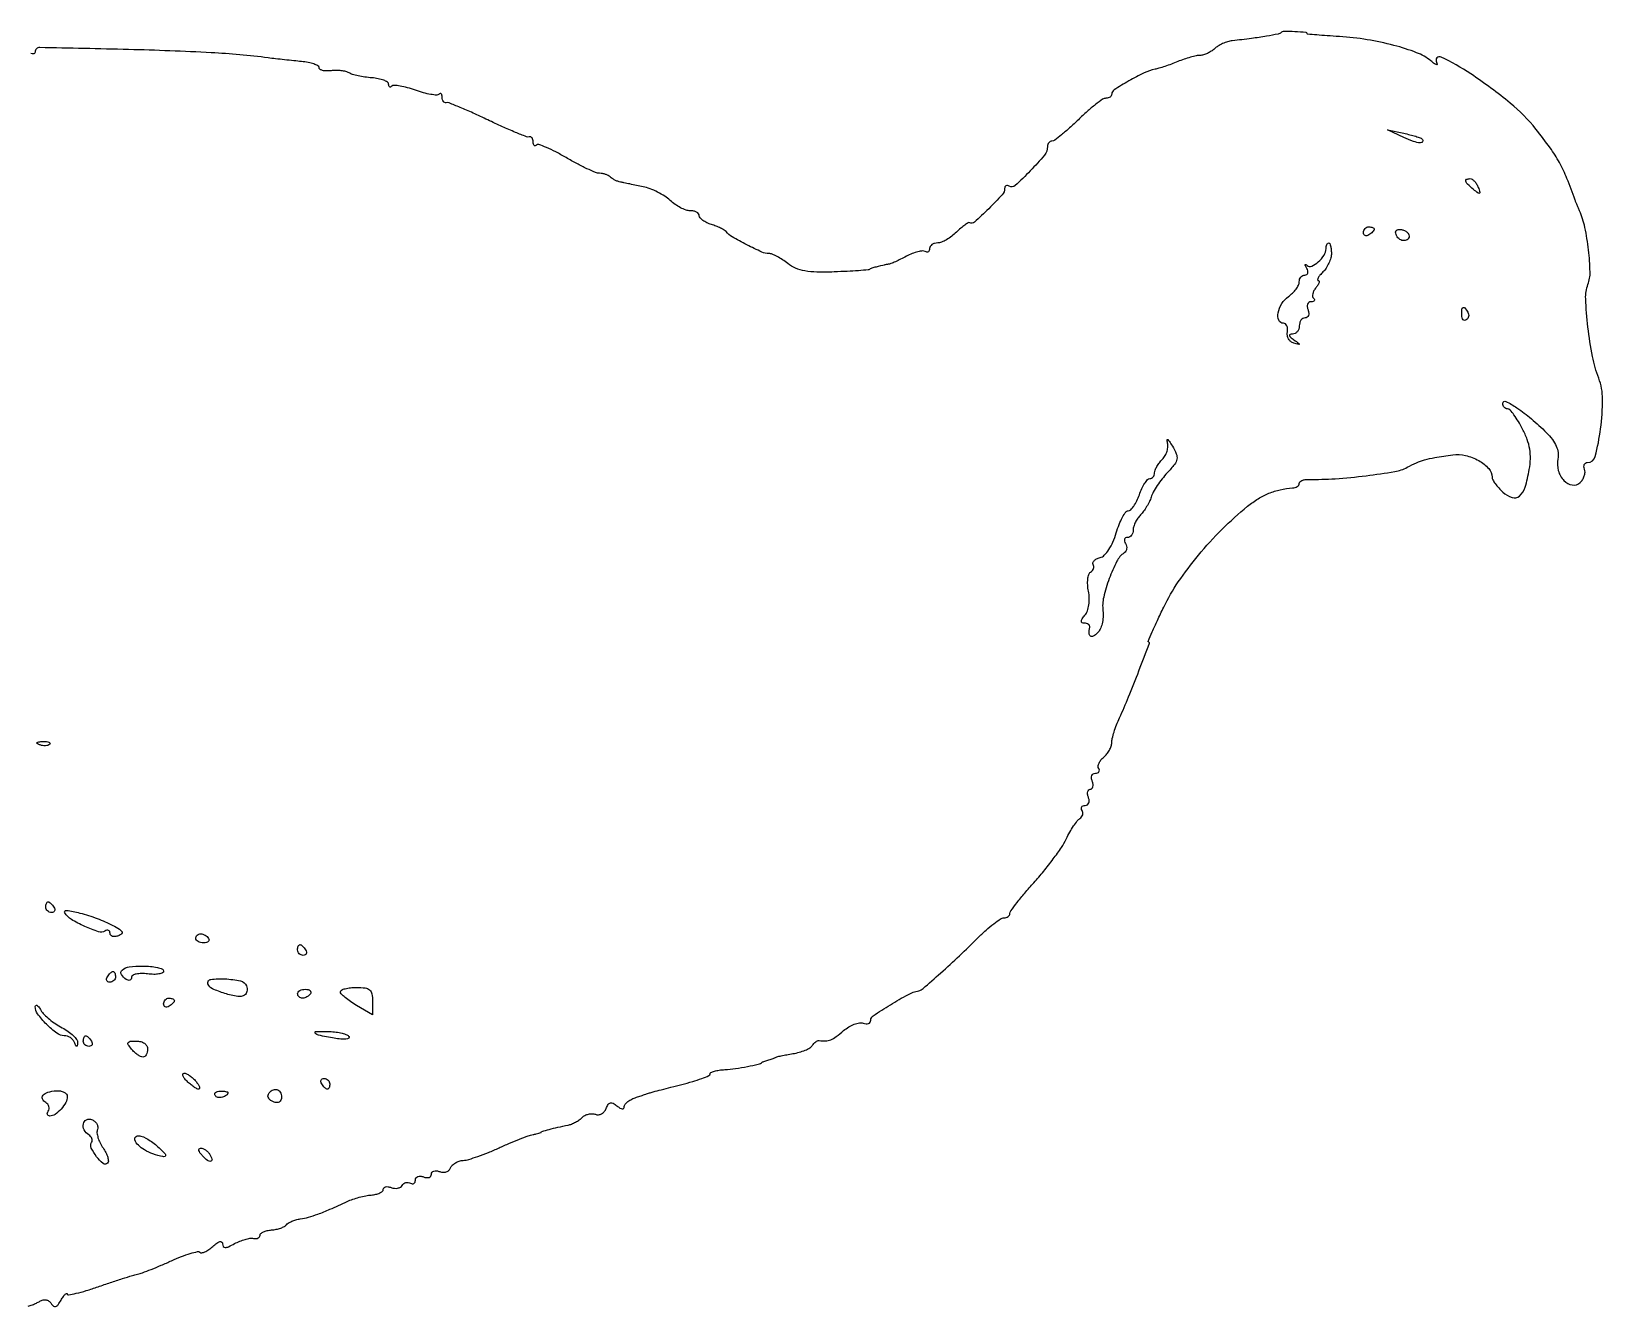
# Model space of a CAD drawing. Extents: x 0 to 588, y 0 to 360.
# Drawn here: x 294.3 to 587.6, y 122.4 to 360.5 of the extents above; entities that cross this region are included whole.
import ezdxf

# ---------------------------------------------------------------- set-up
doc = ezdxf.new("R2010")
doc.units = 0

msp = doc.modelspace()

# ---------------------------------------------------------------- linework, layer by layer
msp.add_lwpolyline([(293.696153, 122.494677, 0.018087), (294.484238, 122.762604, 0.018059), (295.254585, 123.088298, 0.029374), (295.879385, 123.425456, -0.079477), (296.481088, 123.676279, -0.108192), (297.067151, 123.688463, -0.113147), (297.585707, 123.456833, -0.093217), (297.994971, 123.008138, 0.084561), (298.419965, 122.525813, 0.256088), (298.836129, 122.450781, 0.15229), (299.28804, 122.777019, 0.029244), (299.852758, 123.630023, -0.016204), (300.272985, 124.302198, -0.042372), (300.628978, 124.746203, -0.129297), (300.854367, 124.885358, -0.490194), (300.969591, 124.803861, 0.452624), (301.212204, 124.608841, 0.012889), (302.68013, 124.904525, 0.017897), (304.542495, 125.400629, 0.010287), (306.75, 126.124103, -0.003127), (309.070725, 126.92166, -0.00363), (311.288781, 127.650571, -0.003237), (313.174032, 128.241554, -0.021553), (314.1267, 128.489079, 0.034572), (315.036186, 128.750822, 0.006437), (316.662243, 129.366983, 0.00687), (318.547442, 130.139309, 0.006225), (320.474033, 130.988171, -0.013656), (322.324416, 131.770833, -0.020725), (323.975863, 132.339076, -0.016348), (325.325347, 132.694114, -0.257998), (325.766181, 132.567152, 0.248909), (326.111891, 132.46116, 0.058563), (326.707715, 132.650313, 0.046887), (327.425789, 133.059644, 0.03095), (328.168848, 133.652806, -0.02535), (328.950368, 134.291116, -0.096417), (329.517265, 134.559348, -0.260099), (329.851033, 134.47084, -0.203403), (330, 134.119804, 0.141205), (330.138503, 133.63915, 0.264428), (330.484136, 133.453609, 0.102983), (331.126475, 133.603739, 0.017639), (332.25, 134.174621, -0.02884), (333.203207, 134.632409, -0.028522), (334.20625, 134.979387, -0.029754), (335.116612, 135.179639, -0.089545), (335.75, 135.165968, 0.063362), (336.228084, 135.130697, 0.095237), (336.632812, 135.230949, 0.123712), (336.90094, 135.447282, 0.162851), (337, 135.743359, -0.221726), (337.154111, 136.0738, -0.066805), (337.634507, 136.378072, -0.052762), (338.332906, 136.613989, -0.036303), (339.160023, 136.737101, 0.031649), (340.030151, 136.858358, 0.033771), (340.858845, 137.087042, 0.03593), (341.537093, 137.380704, 0.11424), (341.910023, 137.699905, -0.100806), (342.272977, 138.027663, -0.033818), (342.914194, 138.350115, -0.032049), (343.691113, 138.61993, -0.031576), (344.5, 138.789846, 0.032256), (346.040094, 139.115547, 0.020643), (347.779814, 139.680854, 0.014302), (350.027514, 140.589214, 0.004757), (353.267686, 142.044649, -0.025509), (354.298423, 142.457154, -0.016606), (355.524982, 142.831828, -0.016708), (356.749285, 143.118289, -0.030321), (357.767686, 143.257454, 0.037831), (358.622409, 143.387341, 0.054489), (359.344258, 143.63888, 0.069185), (359.839294, 143.96486, 0.215842), (360, 144.319793, -0.196974), (360.120151, 144.612952, -0.143771), (360.431218, 144.785837, -0.094921), (360.905708, 144.801222, -0.052435), (361.467975, 144.650663, 0.06786), (362.07409, 144.508172, 0.072801), (362.681312, 144.538534, 0.08122), (363.196646, 144.730973, 0.125083), (363.537073, 145.059986, -0.094647), (363.837438, 145.387421, -0.096804), (364.235069, 145.577909, -0.098908), (364.667904, 145.60242, -0.103611), (365.069098, 145.457295, 0.103085), (365.423882, 145.32854, 0.178898), (365.726548, 145.393483, 0.165964), (365.92949, 145.646275, 0.087099), (366, 146.047972, -0.148627), (366.120613, 146.444764, -0.152575), (366.440625, 146.70238, -0.116977), (366.926317, 146.771857, -0.069008), (367.5, 146.638374, 0.062927), (368.07401, 146.497466, 0.109632), (368.559375, 146.547812, 0.151303), (368.878421, 146.776585, 0.163532), (369, 147.138374, -0.168364), (369.12491, 147.498811, -0.150577), (369.451745, 147.724668, -0.107357), (369.949265, 147.770513, -0.061176), (370.537854, 147.623848, 0.081317), (371.162132, 147.494613, 0.091914), (371.767381, 147.580807, 0.1007), (372.25944, 147.866143, 0.120115), (372.563936, 148.306019, -0.106494), (372.888813, 148.803408, -0.060362), (373.45988, 149.246098, -0.056178), (374.174538, 149.570933, -0.05987), (374.928362, 149.719651, 0.053645), (375.948864, 149.907854, 0.011501), (377.664407, 150.46224, 0.01189), (379.631336, 151.20112, 0.011086), (381.607895, 152.049152, -0.006239), (383.56012, 152.909245, -0.007069), (385.453913, 153.684091, -0.006501), (387.079174, 154.298126, -0.038357), (387.955614, 154.54215, 0.008936), (388.547658, 154.67004, 0.014399), (389.046337, 154.802385, 0.008127), (389.448623, 154.928795, 0.323109), (389.5, 155, -0.338031), (389.603047, 155.135005, -0.002785), (390.969962, 155.500593, -0.008274), (392.586958, 155.894964, -0.005032), (394.510123, 156.310123, 0.045586), (395.169344, 156.50947, 0.028046), (395.903218, 156.855718, 0.027998), (396.596421, 157.283496, 0.044158), (397.131978, 157.731978, -0.076926), (397.659186, 158.117868, -0.061665), (398.319493, 158.362741, -0.062727), (399.006878, 158.436337, -0.087164), (399.613426, 158.318101, 0.118201), (400.18393, 158.242878, 0.100616), (400.764443, 158.42549, 0.092525), (401.265956, 158.83928, 0.082691), (401.608354, 159.421769, -0.048214), (401.984692, 160.176119, -0.196594), (402.392351, 160.469276, -0.189666), (402.89888, 160.398065, -0.044573), (403.616783, 159.903079, 0.034549), (404.185682, 159.49379, 0.113527), (404.620861, 159.345461, 0.247898), (404.887399, 159.45303, 0.17712), (405, 159.760924, -0.174188), (405.157236, 160.198569, -0.055877), (405.660937, 160.686337, -0.047959), (406.388856, 161.144578, -0.037874), (407.25, 161.498847, 0.000579), (408.148153, 161.792239, 0.000711), (408.985938, 162.068305, 0.000588), (409.689525, 162.302178, 0.005159), (410, 162.409358, -0.021871), (410.363232, 162.521317, -0.000659), (411.895312, 162.918951, -0.001306), (413.702165, 163.380328, -0.000902), (415.75, 163.893621, 0.010964), (417.762343, 164.441283, 0.017347), (419.457812, 165.007539, 0.011611), (420.795445, 165.542186, 0.30041), (421, 165.85192, -0.289354), (421.166273, 166.115183, -0.038682), (421.807813, 166.361673, -0.034986), (422.69616, 166.559911, -0.022271), (423.75, 166.671057, 0.019317), (425.771144, 166.872159, 0.014124), (427.995777, 167.244988, 0.01025), (430.008747, 167.684135, 0.111236), (430.75, 168.048489, -0.070301), (430.905853, 168.141498, -0.012763), (431.220312, 168.264244, -0.01352), (431.59882, 168.389504, -0.011893), (432, 168.5, 0.012381), (432.401179, 168.610917, 0.014043), (432.779688, 168.737436, 0.013312), (433.093907, 168.861953, 0.072179), (433.25, 168.957231, -0.116887), (433.449904, 169.056126, -0.004065), (434.30231, 169.245454, -0.007385), (435.320835, 169.447324, -0.005073), (436.481267, 169.647412, 0.027456), (437.668746, 169.907347, 0.031006), (438.772007, 170.288188, 0.032561), (439.655107, 170.725147, 0.123787), (440.093071, 171.150592, -0.045407), (440.38155, 171.534571, -0.05022), (440.725857, 171.846039, -0.056513), (441.071873, 172.045121, -0.136395), (441.361803, 172.08541, 0.046855), (442.566114, 172.037938, 0.082964), (443.533679, 172.254093, 0.063846), (444.538837, 172.820118, 0.018519), (445.927979, 173.937537, -0.041798), (446.887656, 174.638578, -0.045793), (447.922575, 175.145968, -0.050884), (448.878528, 175.402966, -0.132609), (449.580989, 175.330548, 0.06783), (450.123758, 175.202916, 0.115622), (450.583166, 175.265185, 0.152464), (450.885717, 175.503672, 0.151304), (451, 175.872687, -0.251099), (451.452662, 176.717218, -0.008783), (454.687514, 178.786921, -0.015331), (457.939308, 180.652907, -0.070192), (459.979209, 181.397864, 0.127869), (460.766468, 181.792184, 0.002702), (464.052189, 184.697962, 0.006652), (467.574739, 187.93261, 0.006714), (470.998988, 191.25, -0.013726), (472.523667, 192.686207, -0.018335), (473.988227, 193.898438, -0.015714), (475.253024, 194.807739, -0.149063), (475.883597, 195, 0.071114), (476.310243, 195.060989, 0.086528), (476.672057, 195.23872, 0.100299), (476.913947, 195.502763, 0.136262), (477, 195.812665, -0.159561), (477.165823, 196.319058, -0.006835), (478.311561, 197.836952, -0.01111), (479.754168, 199.611925, -0.007627), (481.464887, 201.562665, 0.013011), (483.288813, 203.688236, 0.011529), (485.077014, 205.991867, 0.011657), (486.590952, 208.140893, 0.03433), (487.491647, 209.707522, -0.015874), (488.162215, 210.980327, -0.018087), (488.885401, 212.152484, -0.017514), (489.565113, 213.096579, -0.08979), (490.043072, 213.52662, 0.092969), (490.377029, 213.830928, 0.09631), (490.57294, 214.231998, 0.099236), (490.601055, 214.667091, 0.105458), (490.457295, 215.069098, -0.103085), (490.32854, 215.423882, -0.178898), (490.393483, 215.726548, -0.165964), (490.646275, 215.92949, -0.087099), (491.047972, 216, 0.148627), (491.444764, 216.120613, 0.152575), (491.70238, 216.440625, 0.116977), (491.771857, 216.926317, 0.069008), (491.638374, 217.5, -0.053929), (491.486381, 218.074463, -0.097172), (491.507165, 218.559375, -0.145365), (491.691449, 218.877331, -0.191493), (492, 219, 0.191493), (492.308551, 219.122669, 0.145365), (492.492835, 219.440625, 0.097172), (492.513619, 219.925537, 0.053929), (492.361626, 220.5, -0.069008), (492.228143, 221.073683, -0.116977), (492.29762, 221.559375, -0.152575), (492.555236, 221.879387, -0.148627), (492.952028, 222, 0.08178), (493.356448, 222.066593, 0.160279), (493.614543, 222.260466, 0.18289), (493.687278, 222.54904, 0.110117), (493.570027, 222.886693, -0.165938), (493.471484, 223.317852, -0.078442), (493.620389, 223.875922, -0.064546), (493.981976, 224.470716, -0.050777), (494.51101, 225.009138, 0.051652), (495.080764, 225.59103, 0.042418), (495.562609, 226.315588, 0.044101), (495.892312, 227.066083, 0.081628), (496, 227.721316, -0.060141), (496.0933, 228.494185, -0.016067), (496.427265, 229.689686, -0.016046), (496.897754, 231.034139, -0.015933), (497.454518, 232.348871, 0.011075), (499.145186, 236.235602, 0.005835), (501.080771, 241.131673, 0.001045), (503.026257, 246.257984, 0.524247), (502.858872, 246.5, -0.538724), (502.786684, 246.609582, -0.001708), (503.567214, 248.409375, -0.006189), (504.516605, 250.507135, -0.003609), (505.7042, 253, -0.03628), (508.42512, 257.704767, -0.024093), (512.175119, 262.688749, -0.023195), (516.594874, 267.533062, -0.024916), (521.344594, 271.826543, -0.033221), (523.324627, 273.236372, -0.04149), (525.33663, 274.256882, -0.042345), (527.454423, 274.916238, -0.037068), (529.75, 275.246966, 0.059061), (530.228013, 275.337395, 0.074222), (530.632812, 275.534498, 0.089526), (530.904863, 275.803558, 0.154294), (531, 276.104518, -0.213038), (531.130696, 276.397339, -0.082454), (531.514063, 276.641263, -0.062319), (532.07999, 276.802559, -0.042162), (532.75, 276.848796, 0.021263), (537.706767, 276.983383, 0.01326), (543.492095, 277.541557, 0.010417), (548.834729, 278.313717, 0.084679), (551.1614, 279.119307, -0.02136), (552.886113, 279.972878, -0.037708), (554.382319, 280.504618, -0.025837), (556.283839, 280.918719, -0.005374), (559.662649, 281.43634, -0.094124), (562.048579, 281.325483, -0.070234), (564.505746, 280.360086, -0.077051), (566.372, 278.886396, -0.189366), (567, 277.287692, 0.127525), (567.128142, 276.793445, 0.029238), (567.594441, 276.059218, 0.02839), (568.249008, 275.251499, 0.024361), (569.023629, 274.478616, 0.103793), (570.738041, 273.477061, 0.263286), (572.104892, 273.744206, 0.143329), (573.168328, 275.373826, 0.030613), (573.954831, 278.699153, 0.035755), (574.15326, 280.685571, 0.048076), (574.030483, 282.488477, 0.046379), (573.559139, 284.283672, 0.03024), (572.70471, 286.25, 0.017776), (571.908878, 287.686469, 0.025221), (571.094052, 288.898438, 0.023284), (570.352743, 289.798652, 0.211925), (569.899033, 290, -0.118056), (569.556121, 290.08211, -0.100608), (569.264091, 290.313753, -0.092571), (569.068016, 290.660171, -0.082797), (569, 291.068094, -0.555025), (569.563095, 291.419098, -0.034061), (571.64603, 290.215199, -0.02827), (574.33834, 288.174035, -0.020047), (577.1246, 285.602672, -0.034531), (578.255468, 284.303802, -0.059301), (578.97876, 283.06612, -0.070618), (579.311621, 281.860584, -0.079487), (579.275293, 280.659772, 0.116528), (579.368797, 278.493002, 0.121019), (580.424838, 276.631373, 0.164688), (581.967442, 275.813554, 0.232138), (583.432016, 276.25885, 0.063643), (583.899819, 276.822979, 0.060298), (584.220923, 277.496711, 0.06486), (584.354409, 278.173375, 0.10833), (584.267712, 278.744736, -0.070874), (584.157905, 279.224733, -0.119059), (584.220852, 279.631266, -0.152637), (584.443697, 279.899325, -0.144571), (584.784603, 280, 0.343273), (586.270805, 281.156639, 0.028463), (587.263751, 286.286171, 0.034147), (587.630903, 291.838319, 0.090517), (586.910617, 295.735095, -0.04297), (585.755156, 299.792493, -0.019278), (584.90954, 305.276313, -0.016438), (584.476647, 310.571383, -0.103371), (584.899088, 313.23458, 0.09779), (585.298646, 315.585328, 0.021676), (585.011959, 319.677537, 0.023484), (584.329882, 323.897469, 0.0519), (583.332934, 327, -0.002387), (583.067511, 327.610943, -0.002613), (582.815927, 328.20625, -0.002442), (582.605888, 328.717608, -0.013057), (582.5, 329, 0.013068), (580.984022, 333.04268, 0.029854), (579.583888, 335.981675, 0.029552), (577.834767, 338.750816, 0.012564), (575.186837, 342.25157, 0.053833), (570.401636, 347.08615, 0.022544), (563.031753, 352.549196, 0.038452), (557.485944, 355.694691, 0.741), (556.632941, 354.75, -0.086132), (556.774142, 354.385036, -0.541485), (556.657287, 354.270461, -0.101777), (556.258976, 354.448276, -0.014911), (555.552429, 354.988244, 0.079342), (552.921855, 356.508471, 0.026522), (548.681372, 357.879128, 0.025233), (543.674713, 358.941776, 0.023972), (538.5, 359.517242, -0.002116), (536.199337, 359.67173, -0.00352), (534.2625, 359.823735, -0.0005), (532.554068, 359.971644, -0.388852), (532.5, 360.030655, 0.392306), (532.263618, 360.285561, 0.006611), (530.181031, 360.415167, 0.008372), (528.124399, 360.481389, 0.202929), (527.603762, 360.270429, -0.149198), (527.064166, 359.983178, -0.006241), (524.89735, 359.587772, -0.009317), (522.095506, 359.166085, -0.00452), (518.5, 358.726301, 0.045409), (517.637564, 358.548397, 0.031027), (516.69933, 358.199288, 0.031334), (515.829539, 357.745471, 0.053572), (515.178571, 357.25, -0.044748), (514.57244, 356.771571, -0.035774), (513.844793, 356.367188, -0.036956), (513.11128, 356.089545, -0.072116), (512.493671, 356, 0.052555), (511.78457, 355.92526, 0.014839), (510.703784, 355.661113, 0.014782), (509.492899, 355.287948, 0.015109), (508.3151, 354.846344, -0.008047), (507.132719, 354.383873, -0.007498), (505.908021, 353.948236, -0.007497), (504.808264, 353.593815, -0.025104), (504.073909, 353.408983, 0.061944), (502.039645, 352.734613, 0.01936), (499.187651, 351.240578, 0.01185), (496.439166, 349.574451, 0.25591), (496, 348.772596, -0.138391), (495.916862, 348.477976, -0.100112), (495.683182, 348.22695, -0.085799), (495.333672, 348.057931, -0.069927), (494.921472, 348, 0.152473), (494.299709, 347.805883, 0.013571), (492.961082, 346.825, 0.01672), (491.403947, 345.532099, 0.012259), (489.762335, 344, -0.009584), (488.137893, 342.467583, -0.013654), (486.633402, 341.175, -0.00958), (485.345062, 340.16825, -0.162446), (484.840863, 340, 0.12133), (484.520159, 339.921015, 0.100737), (484.247004, 339.698422, 0.091523), (484.063519, 339.365492, 0.080465), (484, 338.97335, -0.175056), (483.430907, 337.397698, -0.018727), (480.794145, 334.455164, -0.015357), (477.950956, 331.687229, -0.335515), (476.862786, 331.584803, 0.089783), (476.533418, 331.714256, 0.168553), (476.253444, 331.675211, 0.176786), (476.066662, 331.474033, 0.099918), (476, 331.143783, -0.188171), (475.550202, 329.990922, -0.012479), (473.029955, 327.386338, -0.010184), (470.36112, 324.867318, -0.310042), (469.496559, 324.75, 0.250559), (469.197109, 324.742634, 0.023947), (468.558364, 324.339063, 0.026038), (467.802349, 323.74814, 0.017476), (467, 323, -0.033666), (466.123995, 322.234636, -0.032922), (465.146875, 321.5875, -0.034745), (464.214566, 321.137507, -0.095343), (463.5, 321, 0.06887), (462.926682, 320.920655, 0.085131), (462.440625, 320.688914, 0.099915), (462.115626, 320.344827, 0.140337), (462, 319.940983, -0.083929), (461.938075, 319.574673, -0.162667), (461.758626, 319.34223, -0.181316), (461.491313, 319.279045, -0.107145), (461.1783, 319.389805, 0.168264), (460.691189, 319.498819, 0.033829), (459.804102, 319.3366, 0.032264), (458.749001, 318.995123, 0.025273), (457.654058, 318.495548, -0.005401), (456.584213, 317.955091, -0.007318), (455.605634, 317.491592, -0.005128), (454.77908, 317.125001, -0.077478), (454.475758, 317.046726, 0.012264), (454.257543, 317.019876, 0.006814), (453.992879, 316.977007, 0.006792), (453.725981, 316.926288, 0.010901), (453.5, 316.875), (453.241308, 316.810327), (452.853125, 316.713281), (452.419526, 316.604881, 0.00241), (452, 316.5, 0.012728), (451.598822, 316.388783, 0.014414), (451.220312, 316.261365, 0.013705), (450.906265, 316.135583, 0.073474), (450.75, 316.038688, -0.157976), (450.529571, 315.9485, -0.001406), (448.714437, 315.81723, -0.004665), (446.615305, 315.691021, -0.002973), (444.171489, 315.581525, -0.014297), (440.929298, 315.548334, -0.040737), (438.684747, 315.773053, -0.05719), (436.982487, 316.291185, -0.064286), (435.51376, 317.167837, 0.022446), (434.534832, 317.869117, 0.024132), (433.519781, 318.461802, 0.024603), (432.605348, 318.882335, 0.095753), (431.996563, 319, -0.1075), (430.678173, 319.286767, -0.011732), (427.868815, 320.650137, -0.012596), (425.13585, 322.144826, -0.090921), (424, 323.115219, 0.09194), (423.669361, 323.39654, 0.01872), (422.985938, 323.755979, 0.019143), (422.148046, 324.118626, 0.016924), (421.25, 324.432606, -0.035417), (420.388732, 324.769937, -0.04609), (419.660937, 325.202468, -0.053676), (419.155092, 325.660272, -0.184026), (419, 326.067388, 0.175438), (418.871163, 326.423273, 0.092951), (418.50487, 326.726045, 0.073156), (417.959308, 326.930974, 0.053368), (417.314451, 327, -0.084731), (416.522643, 327.135152, -0.034663), (415.5176, 327.56889, -0.033044), (414.478789, 328.195511, -0.036172), (413.564451, 328.936647, 0.04528), (412.556818, 329.72348, 0.026411), (411.225183, 330.485325, 0.026242), (409.799415, 331.112449, 0.039877), (408.5, 331.489195, -0.000033), (407.261891, 331.743464, -0.000033), (406.022565, 331.998153, -0.000032), (404.939869, 332.2208, -0.00013), (404.278944, 332.356937, -0.036761), (403.760476, 332.504278, -0.027187), (403.212238, 332.739135, -0.027717), (402.716208, 333.019542, -0.053918), (402.362278, 333.304389, 0.0736), (402.002882, 333.571118, 0.038634), (401.492263, 333.795664, 0.037397), (400.92203, 333.948771, 0.046923), (400.37734, 334, -0.098392), (399.615858, 334.151312, -0.011331), (398.011079, 334.858296, -0.0133), (396.124453, 335.802974, -0.010482), (394.13253, 336.921857, 0.013126), (392.190714, 337.999132, 0.020473), (390.459842, 338.81254, 0.015712), (389.039637, 339.358408, 0.287805), (388.588524, 339.255191, -0.136785), (388.365581, 339.129454, -0.260177), (388.172879, 339.182254, -0.149747), (388.040847, 339.425664, -0.049973), (388, 339.833333, 0.064291), (387.944349, 340.26435, 0.101781), (387.779688, 340.596969, 0.134414), (387.535135, 340.779442, 0.161651), (387.25, 340.794647, -0.160412), (386.724858, 340.821378, -0.004835), (384.664062, 341.641244, -0.00913), (382.236735, 342.686362, -0.006129), (379.5, 343.96505, 0.00575), (376.763285, 345.246258, 0.008545), (374.335938, 346.299123, 0.004469), (372.272863, 347.130884, 0.150549), (371.75, 347.170404, -0.161879), (371.464725, 347.198324, -0.127424), (371.220312, 347.392764, -0.097731), (371.055715, 347.733111, -0.06399), (371, 348.166667, 0.050165), (370.959011, 348.574184, 0.150378), (370.826567, 348.817192, 0.260103), (370.633271, 348.869512, 0.136032), (370.409591, 348.742924, -0.219549), (369.976583, 348.583312, -0.022741), (368.870729, 348.721771, -0.024929), (367.50602, 349.026772, -0.017367), (366, 349.5, 0.017367), (364.49398, 349.973228, 0.024929), (363.129271, 350.278229, 0.022741), (362.023417, 350.416688, 0.219549), (361.590409, 350.257076, -0.096895), (361.365296, 350.105628, -0.24232), (361.173433, 350.120325, -0.192202), (361.042212, 350.296901, -0.064922), (361, 350.620626, 0.254834), (360.790835, 351.004368, 0.052398), (360.078143, 351.364602, 0.043292), (359.063972, 351.652689, 0.028555), (357.861764, 351.81371, -0.01727), (356.578776, 351.956174, -0.017682), (355.318804, 352.186081, -0.017732), (354.242394, 352.462431, -0.067718), (353.611764, 352.745564, 0.078942), (353.028684, 352.991857, 0.030782), (352.165643, 353.149406, 0.029531), (351.19302, 353.207809, 0.032367), (350.25, 353.14758, -0.035897), (349.387983, 353.098626, -0.058142), (348.660937, 353.194555, -0.081359), (348.167369, 353.4089, -0.255005), (348, 353.715727, 0.27063), (347.795243, 354.066318, 0.043574), (347.045313, 354.407088, 0.038014), (345.995237, 354.690287, 0.024718), (344.75, 354.863241, -0.003027), (343.287858, 355.00203, -0.001879), (341.573437, 355.181756, -0.001885), (339.882833, 355.371864, -0.003406), (338.5, 355.542201, 0.019441), (327.8821, 356.50572, 0.006669), (312.448331, 357.096849, 0.001336), (295.8555, 357.466494, 0.419975), (294.999976, 356.627555, -0.209011), (294.891396, 356.379136, -0.200884), (294.632806, 356.284699, -0.104887), (294.229953, 356.389863, -0.043903)], format="xyb")
for points in [[(553.914617, 340.418716, -0.287887), (554.028912, 339.91884, -0.340499), (553.633144, 339.66034, -0.066322), (552.302723, 339.944227, -0.023568), (550.5, 340.684837), (547.5, 342.085961), (550.49795, 341.461697, -0.009798), (551.676698, 341.192044, -0.012948), (552.738251, 340.897812, -0.010357), (553.605093, 340.613442, -0.112393)], [(564.415903, 331.358556, -0.012731), (564.735322, 330.458284, -0.389672), (564.644403, 330.258808, -0.27071), (564.382614, 330.292701, -0.008807), (563.522892, 330.981001, -0.017238), (562.437502, 331.946872, -0.127361), (562.075, 332.530548, -0.389178), (562.234992, 332.870501, -0.097466), (562.893011, 333, -0.148172), (563.280616, 332.882557, -0.058677), (563.708728, 332.517826, -0.05126), (564.108853, 331.986565, -0.0442)], [(545, 323.559017, -0.151918), (544.934461, 323.34829, -0.038439), (544.70625, 323.066025, -0.035638), (544.382774, 322.768994, -0.029505), (544, 322.5, -0.082592), (543.6179, 322.343488, -0.161196), (543.29375, 322.3746, -0.182303), (543.078288, 322.586039, -0.108972), (543, 322.940983, -0.093332), (543.076123, 323.345238, -0.09642), (543.29375, 323.688914, -0.099167), (543.618444, 323.918938, -0.105053), (544, 324, -0.042167), (544.382849, 323.967655, -0.061769), (544.70625, 323.870461, -0.081139), (544.92554, 323.727648, -0.210953)], [(551.425158, 321.878903, -0.209036), (550.801327, 321.447445, -0.160177), (549.969556, 321.551715, -0.13568), (549.262587, 322.161933, -0.148325), (549, 323.027632, -0.197116), (549.122304, 323.325812, -0.143728), (549.438938, 323.5016, -0.094863), (549.921921, 323.517132, -0.052397), (550.494256, 323.36383, -0.065363), (551.023704, 323.076686, -0.09613), (551.38409, 322.691106, -0.122565), (551.521435, 322.271104, -0.157716)], [(537, 319.071429, -0.066533), (536.885993, 318.218448, -0.039086), (536.538393, 317.247768, -0.038394), (536.030127, 316.314634, -0.052522), (535.428571, 315.571429, 0.020821), (534.872898, 314.967444, 0.048243), (534.522575, 314.461607, 0.10937), (534.424846, 314.13581, 0.435926), (534.551016, 314, -0.327183), (534.713518, 313.880916, -0.153491), (534.713895, 313.605785, -0.068334), (534.510626, 313.173672, -0.029152), (534.131121, 312.657991, 0.050768), (533.753708, 312.095866, 0.066538), (533.537806, 311.516912, 0.082297), (533.507446, 311.010146, 0.171918), (533.675343, 310.657991, -0.107973), (533.83593, 310.407608, -0.250747), (533.80656, 310.193285, -0.178279), (533.587473, 310.04647, -0.059455), (533.198051, 310, 0.153432), (532.813169, 309.879046, 0.152337), (532.565342, 309.559375, 0.114556), (532.502351, 309.073796, 0.066923), (532.638374, 308.5, -0.06502), (532.77672, 307.926101, -0.112257), (532.719716, 307.440625, -0.151946), (532.480915, 307.121257, -0.158089), (532.106989, 307, 0.134459), (531.684847, 306.884389, 0.100435), (531.325178, 306.559375, 0.087143), (531.08314, 306.073208, 0.072144), (531, 305.5, -0.081749), (530.905509, 304.92593, -0.09112), (530.632812, 304.436127, -0.099323), (530.226808, 304.105752, -0.118755), (529.75, 303.984687, 0.072317), (529.290375, 303.9121, 0.393062), (529.175849, 303.712428, 0.161814), (529.369357, 303.396179, 0.021325), (530, 302.908556, -0.00293), (530.922565, 302.247964, -0.240356), (531, 302.096187, -0.492489), (530.909405, 302.026519, -0.004854), (530, 302.277613, -0.102842), (529.449726, 302.566942, -0.089099), (529.02694, 303.064799, -0.08657), (528.795245, 303.692511, -0.089617), (528.793837, 304.353744, 0.060623), (528.828842, 304.98348, 0.090726), (528.694732, 305.516412, 0.11903), (528.417858, 305.869917, 0.168935), (528.043837, 306, -0.304739), (527.197624, 306.568547, -0.145145), (527.06148, 307.934732, -0.093567), (527.742083, 309.661046, -0.096332), (529, 311, 0.038332), (529.765268, 311.646083, 0.039803), (530.4125, 312.393849, 0.043072), (530.860855, 313.128761, 0.115942), (531, 313.720759, -0.081371), (531.080045, 314.209358, -0.091939), (531.311086, 314.624223, -0.100697), (531.6551, 314.90161, -0.120039), (532.059017, 315, 0.145228), (532.402347, 315.101871, 0.184187), (532.595641, 315.367188, 0.132461), (532.596426, 315.771435, 0.065278), (532.398692, 316.25, -0.016912), (532.158852, 316.701425, -0.141874), (532.119597, 316.926488, -0.538912), (532.213352, 316.97447, -0.054537), (532.458722, 316.797619, 0.296298), (533.321475, 316.660714, 0.076457), (534.565366, 317.460399, 0.068441), (535.641166, 318.711635, 0.144361), (536, 319.928571, -0.044711), (536.036748, 320.338702, -0.064565), (536.146875, 320.685268, -0.084463), (536.308929, 320.919541, -0.201959), (536.5, 321, -0.291074), (536.69336, 320.877016, -0.046065), (536.853125, 320.433482, -0.038958), (536.963786, 319.810497, -0.024485)], [(562.457295, 308.069098, -0.090093), (562.612382, 307.673795, -0.095385), (562.614038, 307.257398, -0.099739), (562.463027, 306.88478, -0.108766), (562.182979, 306.613087, -0.158515), (561.860929, 306.534562, -0.191218), (561.582917, 306.669932, -0.126631), (561.394948, 307.024148, -0.059057), (561.333333, 307.543989, -0.019984), (561.376303, 308.618676, -0.269722), (561.59208, 308.929499, -0.350126), (561.913397, 308.852054, -0.02679)], [(506.367571, 278.075438, 0.021641), (505.407185, 276.946089, 0.018694), (504.497498, 275.682735, 0.019105), (503.759136, 274.474298, 0.05067), (503.357033, 273.54664, -0.03537), (503.019961, 272.698962, -0.022598), (502.516655, 271.765209, -0.02269), (501.93728, 270.890335, -0.038793), (501.368068, 270.225211, 0.045574), (500.844489, 269.596374, 0.037085), (500.40187, 268.83937, 0.038439), (500.098046, 268.074515, 0.075462), (500, 267.428571, -0.072485), (499.920443, 266.88267, -0.087342), (499.688914, 266.419643, -0.100474), (499.344832, 266.110102, -0.133873), (498.940983, 266, 0.126017), (498.593424, 265.91099, 0.188844), (498.394897, 265.673408, 0.148061), (498.38453, 265.313572, 0.072223), (498.569098, 264.888197, -0.084102), (498.761149, 264.415298, -0.089231), (498.781134, 263.915515, -0.095338), (498.628373, 263.466786, -0.113295), (498.326012, 263.138197, 0.125085), (496.937717, 261.557238, 0.02983), (495.524737, 258.324688, 0.031246), (494.491684, 254.862475, 0.086064), (494.350141, 252.328218, -0.045662), (494.379755, 251.127116, -0.042829), (494.193622, 249.913737, -0.045753), (493.835146, 248.864636, -0.100015), (493.343703, 248.176354, -0.050428), (492.536842, 247.562224, -0.30474), (492.037622, 247.583094, -0.241365), (491.784674, 248.088868, -0.036685), (491.881579, 249.25, 0.154667), (491.83834, 249.535518, 0.118556), (491.635496, 249.779687, 0.094521), (491.297888, 249.944061, 0.06625), (490.877555, 250, -0.122891), (490.468621, 250.10205, -0.299601), (490.326572, 250.362375, -0.128236), (490.484054, 250.81077, -0.024977), (491.002059, 251.502481, 0.088007), (491.461342, 252.30994, 0.048984), (491.735326, 253.411803, 0.044726), (491.806575, 254.673052, 0.041132), (491.657258, 255.963708, -0.033573), (491.503018, 257.140965, -0.043169), (491.528256, 258.231884, -0.049272), (491.710438, 259.095608, -0.179615), (492.049067, 259.530325, 0.081682), (492.386542, 259.824275, 0.092079), (492.595341, 260.19969, 0.10068), (492.644556, 260.596967, 0.119602), (492.527559, 260.955408, -0.211696), (492.479797, 261.303545, -0.126514), (492.695664, 261.669804, -0.084285), (493.161597, 262.001284, -0.04864), (493.80907, 262.23982, 0.135415), (494.610236, 262.70384, 0.048964), (495.44334, 263.736637, 0.041961), (496.216036, 265.160988, 0.030532), (496.837964, 266.85351, -0.020986), (497.387498, 268.441992, -0.03074), (498.012591, 269.781969, -0.031138), (498.626762, 270.761147, -0.241629), (499.092161, 271, 0.202507), (499.550661, 271.19364, 0.042621), (500.114005, 271.88125, 0.038315), (500.675337, 272.851254, 0.028153), (501.149845, 274, -0.025101), (501.616248, 275.148936, -0.035037), (502.153459, 276.11875, -0.037743), (502.683439, 276.813953, -0.214187), (503.097825, 277, 0.118012), (503.441936, 277.082365, 0.100606), (503.734986, 277.314732, 0.092585), (503.931745, 277.662233, 0.082829), (504, 278.071429, -0.096592), (504.099872, 278.583586, -0.034429), (504.428144, 279.256269, -0.032625), (504.899744, 279.963579, -0.03304), (505.45751, 280.600367, 0.069078), (505.975787, 281.285731, 0.056213), (506.332194, 282.135296, 0.057892), (506.482127, 283.012668, 0.087854), (506.38844, 283.778939, -0.066372), (506.315722, 284.217357, -0.63214), (506.441798, 284.282223, -0.083571), (506.773214, 283.927748, -0.011691), (507.309536, 283.075438, -0.034993), (508.054786, 281.602182, -0.147192), (508.158582, 280.62734, -0.120784), (507.714594, 279.650531, -0.020247)], [(297.729167, 227.395833, -0.126455), (297.402231, 227.202593, -0.060344), (296.916927, 227.123424, -0.05415), (296.359369, 227.160852, -0.051402), (295.8125, 227.316886, -0.054073), (295.395823, 227.538436, -0.470617), (295.37858, 227.720685, -0.168741), (295.670344, 227.862007, -0.018894), (296.416667, 227.921053, -0.028489), (297.112848, 227.910055, -0.077125), (297.592839, 227.799335, -0.208169), (297.77538, 227.614691, -0.296942)], [(298.5, 197, -0.082592), (298.656512, 196.6179, -0.161196), (298.6254, 196.29375, -0.182303), (298.413961, 196.078288, -0.108972), (298.059017, 196, -0.093332), (297.654762, 196.076123, -0.09642), (297.311086, 196.29375, -0.099167), (297.081062, 196.618444, -0.105053), (297, 197, -0.042167), (297.032345, 197.382849, -0.061769), (297.129539, 197.70625, -0.081139), (297.272352, 197.92554, -0.210953), (297.440983, 198, -0.151918), (297.65171, 197.934461, -0.038439), (297.933975, 197.70625, -0.035638), (298.231006, 197.382774, -0.029505)], [(309.489977, 193.589578, -0.015536), (310.77505, 192.871353, -0.133985), (311.225191, 192.401235, -0.356251), (311.151942, 192.014435, -0.083385), (310.540655, 191.653974, -0.057998), (309.950826, 191.503026, -0.103042), (309.452567, 191.538303, -0.148764), (309.125568, 191.748547, -0.177848), (309, 192.090402, 0.109013), (308.924007, 192.434809, 0.182324), (308.714877, 192.639951, 0.161163), (308.400248, 192.670092, 0.082563), (308.029368, 192.51815, -0.222975), (306.837895, 192.380764, -0.025629), (304.260313, 193.396019, -0.029524), (301.767146, 194.711458, -0.118727), (300.552321, 195.915344, -0.63469), (300.864308, 196.394145, -0.029208), (303.376572, 195.894877, -0.025769), (306.579995, 194.882484, -0.030247)], [(327.396994, 191.166667, -0.16277), (327.471218, 190.850897, -0.190804), (327.33303, 190.578125, -0.124167), (326.976727, 190.393656, -0.05773), (326.456011, 190.333333, -0.055286), (325.899039, 190.395108, -0.074868), (325.427703, 190.578125, -0.094314), (325.111542, 190.848724, -0.170324), (325, 191.166667, -0.112153), (325.072214, 191.484563, -0.100145), (325.276414, 191.755208, -0.094392), (325.581686, 191.936779, -0.087308), (325.940983, 192, -0.076861), (326.339084, 191.938439, -0.053298), (326.756842, 191.755208, -0.05288), (327.130304, 191.485481, -0.071639)], [(345.5, 189, -0.082592), (345.656512, 188.6179, -0.161196), (345.6254, 188.29375, -0.182303), (345.413961, 188.078288, -0.108972), (345.059017, 188, -0.093332), (344.654762, 188.076123, -0.09642), (344.311086, 188.29375, -0.099167), (344.081062, 188.618444, -0.105053), (344, 189, -0.042167), (344.032345, 189.382849, -0.061769), (344.129539, 189.70625, -0.081139), (344.272352, 189.92554, -0.210953), (344.440983, 190, -0.151918), (344.65171, 189.934461, -0.038439), (344.933975, 189.70625, -0.035638), (345.231006, 189.382774, -0.029505)], [(310, 184, -0.105053), (309.918938, 183.618444, -0.099167), (309.688914, 183.29375, -0.09642), (309.345238, 183.076123, -0.093332), (308.940983, 183, -0.108972), (308.586039, 183.078288, -0.182303), (308.3746, 183.29375, -0.161196), (308.343488, 183.6179, -0.082592), (308.5, 184, -0.029505), (308.768994, 184.382774, -0.035638), (309.066025, 184.70625, -0.038439), (309.34829, 184.934461, -0.151918), (309.559017, 185, -0.210953), (309.727648, 184.92554, -0.081139), (309.870461, 184.70625, -0.061769), (309.967655, 184.382849, -0.042167)], [(319, 185.07282, -0.291588), (318.789908, 184.743195, -0.063935), (318.11875, 184.529527, -0.047749), (317.149763, 184.446877, -0.028896), (316, 184.525311, 0.031599), (314.850388, 184.5975, 0.051825), (313.88125, 184.496324, 0.071021), (313.215983, 184.253949, 0.276653), (313, 183.893475, -0.116023), (312.920952, 183.557405, -0.185563), (312.70625, 183.360644, -0.155621), (312.382329, 183.339201, -0.077885), (312, 183.5, -0.127349), (311.106761, 184.432519, -0.36124), (311.258809, 185.25522, -0.140961), (312.580318, 185.836928, -0.033659), (315, 186, -0.021858), (316.53306, 185.932948, -0.035103), (317.825, 185.727641, -0.039344), (318.757631, 185.432571, -0.305431)], [(334.443694, 182.282025, -0.066593), (334.563691, 181.779826, -0.072261), (334.542244, 181.278043, -0.081102), (334.38781, 180.853439, -0.127315), (334.120645, 180.574563, -0.18171), (332.826087, 180.320115, -0.033101), (330.40535, 180.890995, -0.0323), (328.091442, 181.768178, -0.208473), (327.274816, 182.675552, -0.470101), (327.791627, 183.505147, -0.047438), (330.452348, 183.611543, -0.03992), (333.351193, 183.218875, -0.252368)], [(358, 179.443464), (358, 176.886928), (355, 178.659071, -0.018053), (353.850945, 179.395039, -0.025002), (352.88125, 180.141063, -0.023293), (352.163738, 180.81263, -0.195403), (352, 181.215608, -0.28994), (352.191999, 181.518875, -0.046596), (352.88125, 181.769585, -0.039264), (353.850349, 181.943181, -0.024696), (355, 182, -0.030123), (356.623615, 181.902093, -0.147378), (357.456634, 181.536955, -0.172815), (357.876446, 180.808459, -0.045166)], [(321, 179.559017, -0.151918), (320.934461, 179.34829, -0.038439), (320.70625, 179.066025, -0.035638), (320.382774, 178.768994, -0.029505), (320, 178.5, -0.082592), (319.6179, 178.343488, -0.161196), (319.29375, 178.3746, -0.182303), (319.078288, 178.586039, -0.108972), (319, 178.940983, -0.093332), (319.076123, 179.345238, -0.09642), (319.29375, 179.688914, -0.099167), (319.618444, 179.918938, -0.105053), (320, 180, -0.042167), (320.382849, 179.967655, -0.061769), (320.70625, 179.870461, -0.081139), (320.92554, 179.727648, -0.210953)], [(346.396994, 180.833333, -0.071639), (346.130304, 180.514519, -0.05288), (345.756842, 180.244792, -0.053298), (345.339084, 180.061561, -0.076861), (344.940983, 180, -0.087308), (344.581686, 180.063221, -0.094392), (344.276414, 180.244792, -0.100145), (344.072214, 180.515437, -0.112153), (344, 180.833333, -0.170324), (344.111542, 181.151276, -0.094314), (344.427703, 181.421875, -0.074868), (344.899039, 181.604892, -0.055286), (345.456011, 181.666667, -0.05773), (345.976727, 181.606344, -0.124167), (346.33303, 181.421875, -0.190804), (346.471218, 181.149103, -0.16277)], [(300.049702, 174.474298, -0.031535), (301.173287, 173.800332, -0.040137), (302.110159, 173.037158, -0.044834), (302.755044, 172.297984, -0.174789), (302.921053, 171.72432, -0.014578), (302.864487, 171.121418, -0.391344), (302.751665, 171.025993, -0.28216), (302.606044, 171.124344, -0.010808), (302.337719, 171.75, 0.08549), (302.04202, 172.227896, 0.065061), (301.576794, 172.632812, 0.064688), (301.020002, 172.906641, 0.082151), (300.455622, 173, -0.161647), (299.052772, 173.465701, -0.036412), (297.126198, 175.134532, -0.036197), (295.464951, 177.060224, -0.168592), (295.030409, 178.438561, -0.218269), (295.141376, 178.663418, -0.326715), (295.351302, 178.674133, -0.090693), (295.684548, 178.356472, -0.025263), (296.080111, 177.749978, 0.063079), (296.676095, 176.971513, 0.025377), (297.666637, 176.065863, 0.024623), (298.84545, 175.18694, 0.028556)], [(353.611782, 172.819133, -0.425709), (353.539314, 172.536935, -0.102415), (353.025356, 172.372092, -0.048525), (352.084976, 172.36337, -0.021675), (350.856499, 172.525281, -0.006443), (347.928099, 173.080191, -0.186416), (347.295513, 173.484552, -0.61015), (347.453772, 173.80217, -0.010315), (349.932958, 173.782843, -0.025321), (351.174101, 173.684519, -0.03164), (352.308189, 173.462946, -0.033066), (353.205546, 173.163265, -0.158508)], [(305.5, 172, -0.082592), (305.656512, 171.6179, -0.161196), (305.6254, 171.29375, -0.182303), (305.413961, 171.078288, -0.108972), (305.059017, 171, -0.093332), (304.654762, 171.076123, -0.09642), (304.311086, 171.29375, -0.099167), (304.081062, 171.618444, -0.105053), (304, 172, -0.042167), (304.032345, 172.382849, -0.061769), (304.129539, 172.70625, -0.081139), (304.272352, 172.92554, -0.210953), (304.440983, 173, -0.151918), (304.65171, 172.934461, -0.038439), (304.933975, 172.70625, -0.035638), (305.231006, 172.382774, -0.029505)], [(316, 170.5, -0.056567), (315.93488, 169.926247, -0.075975), (315.742218, 169.440625, -0.095133), (315.457225, 169.115056, -0.167044), (315.122445, 169, -0.117955), (314.700558, 169.100931, -0.036411), (314.136985, 169.440625, -0.034151), (313.54111, 169.925951, -0.031583), (313, 170.5, -0.027702), (312.394365, 171.317973, -0.285199), (312.38379, 171.719951, -0.243483), (312.749908, 171.95142, -0.02153), (313.877555, 172, -0.064485), (314.713548, 171.891732, -0.089651), (315.396259, 171.573317, -0.107148), (315.840705, 171.088601, -0.132926)], [(325, 164.5, -0.025998), (325.429763, 163.923674, -0.059248), (325.675378, 163.440625, -0.129665), (325.704677, 163.130356, -0.367029), (325.551016, 163, -0.125339), (325.190055, 163.09193, -0.025246), (324.620343, 163.440625, -0.025202), (323.982316, 163.925768, -0.021226), (323.357143, 164.5, -0.030007), (322.845562, 165.076968, -0.078501), (322.576532, 165.559375, -0.19907), (322.588904, 165.861252, -0.292116), (322.806127, 166, -0.112363), (323.256429, 165.897511, -0.038054), (323.842033, 165.559375, -0.035584), (324.453596, 165.07401, -0.034033)], [(350, 164, -0.042167), (349.967655, 163.617151, -0.061769), (349.870461, 163.29375, -0.081139), (349.727648, 163.07446, -0.210953), (349.559017, 163, -0.151918), (349.34829, 163.065539, -0.038439), (349.066025, 163.29375, -0.035638), (348.768994, 163.617226, -0.029505), (348.5, 164, -0.082592), (348.343488, 164.3821, -0.161196), (348.3746, 164.70625, -0.182303), (348.586039, 164.921712, -0.108972), (348.940983, 165, -0.093332), (349.345238, 164.923877, -0.09642), (349.688914, 164.70625, -0.099167), (349.918938, 164.381556, -0.105053)], [(301, 161.637851, -0.124969), (300.715703, 160.51815, -0.058372), (299.847593, 159.286365, -0.058901), (298.743381, 158.312793, -0.152399), (297.740983, 158, -0.131656), (297.460994, 158.075025, -0.190086), (297.303305, 158.273452, -0.143995), (297.300359, 158.574618, -0.069444), (297.457295, 158.930902, 0.110145), (297.597587, 159.334982, 0.099917), (297.560288, 159.775821, 0.094986), (297.350569, 160.185645, 0.088941), (297, 160.5, -0.149838), (296.396247, 161.188711, -0.292033), (296.498369, 161.883359, -0.14682), (297.391257, 162.449403, -0.049607), (298.923956, 162.719319, -0.057778), (299.718088, 162.687343, -0.081323), (300.390162, 162.466146, -0.104256), (300.838712, 162.097439, -0.170376)], [(331, 162.39235, -0.242453), (330.73067, 161.869573, -0.095999), (329.973487, 161.524204, -0.093664), (329.127513, 161.482091, -0.223667), (328.613087, 161.817021, -0.158515), (328.534562, 162.139071, -0.191218), (328.669932, 162.417083, -0.126631), (329.024148, 162.605052, -0.059057), (329.543989, 162.666667, -0.017729), (330.102116, 162.64687, -0.028836), (330.572297, 162.586086, -0.02859), (330.921037, 162.499492, -0.328686)], [(341, 161.531385, -0.094172), (340.893936, 160.97324, -0.165347), (340.593244, 160.618633, -0.151817), (340.117056, 160.502894, -0.076022), (339.505744, 160.63617, -0.064087), (338.975437, 160.922037, -0.094924), (338.612949, 161.304103, -0.122111), (338.472387, 161.718783, -0.160704), (338.564761, 162.104785, -0.117169), (339.282977, 162.820919, -0.198008), (340.109611, 162.954077, -0.21), (340.754977, 162.468306, -0.128597)], [(306.632909, 155.48576, 0.121712), (306.55373, 154.851396, 0.044301), (306.740901, 153.958381, 0.04069), (307.128932, 152.976876, 0.038317), (307.677438, 152.050135, -0.033771), (308.211896, 151.165549, -0.047463), (308.554716, 150.310029, -0.057332), (308.677801, 149.600354, -0.213819), (308.520238, 149.186905, -0.383357), (307.699022, 149.143139, -0.059986), (306.466054, 150.409455, -0.054038), (305.486665, 152.027666, -0.252643), (305.548345, 153.078224, 0.128823), (305.654738, 153.425435, 0.100718), (305.591825, 153.816136, 0.089049), (305.368149, 154.190945, 0.07553), (305.016312, 154.489919, -0.136863), (304.171969, 155.405051, -0.166725), (304.00702, 156.552768, -0.236424), (304.574564, 157.296259, -0.208153), (305.557471, 157.339573, -0.07918), (306.116025, 157.016466, -0.090912), (306.515837, 156.548482, -0.100773), (306.69688, 156.010839, -0.123205)], [(318.361085, 151.872669, -0.01891), (319.084623, 151.147913, -0.104125), (319.36653, 150.676807, -0.408044), (319.259618, 150.451532, -0.139255), (318.861085, 150.421139, -0.035141), (317.002185, 150.937345, -0.048649), (315.436473, 151.671286, -0.057308), (314.27284, 152.555986, -0.110406), (313.628246, 153.526391, -0.371507), (313.865522, 154.186637, -0.215898), (314.761878, 154.26673, -0.068133), (316.478249, 153.390097, -0.035054)], [(327.541119, 150.933469, -0.054386), (328.009641, 149.950813, -0.44121), (327.798991, 149.560407, -0.235763), (327.170873, 149.69962, -0.036267), (326.210573, 150.600859, -0.036357), (325.782662, 151.138842, -0.09576), (325.587911, 151.589002, -0.218285), (325.649322, 151.873691, -0.236389), (325.901556, 152, -0.09137), (326.325214, 151.921929, -0.053114), (326.787597, 151.686706, -0.050715), (327.216259, 151.341431, -0.059523)]]:
    msp.add_lwpolyline(points, format="xyb", close=True)

doc.saveas('drawing.dxf')
